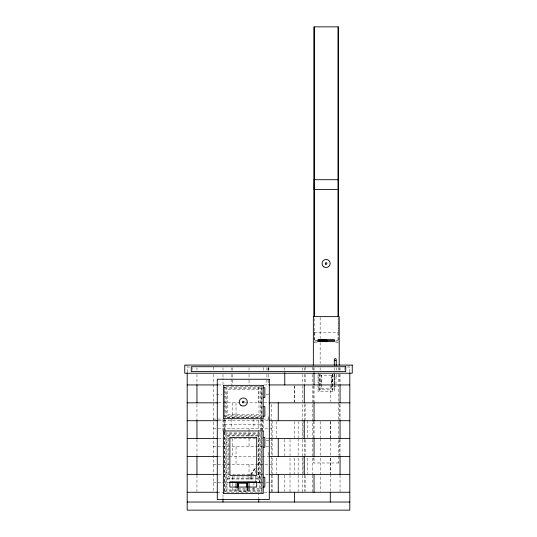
<?xml version="1.0" encoding="UTF-8"?>
<svg xmlns="http://www.w3.org/2000/svg" width="537" height="537" viewBox="0 0 537 537"><rect width="100%" height="100%" fill="white"/><g stroke="black" fill="none" stroke-linecap="round" stroke-linejoin="round"><path stroke-width="0.4" stroke-dasharray="2.69 2.01" d="M250.336 474.58L255.874 466.747M257.753 464.089L259.633 461.437L260.029 461.719L257.679 465.035M250.732 474.862L255.337 468.358L254.934 468.076M314.058 332.571L338.256 332.571L338.256 317.535M317.877 340.216L314.4 340.216L314.4 341.029L317.877 341.029M336.551 340.216L338.142 340.216M334.665 341.029L338.142 341.029M316.702 342.331L314.172 342.331L314.172 317.535M335.618 342.331L338.149 342.331L338.149 317.535M185.567 365.905L189.715 365.905M347.372 365.905L351.433 365.905M189.695 367.046L187.191 367.046L187.191 371.926M347.311 367.046L349.809 367.046L349.809 371.926M332.416 376.806L333.645 376.806M319.817 381.679L321.374 381.679M331.188 381.679L332.745 381.679M218.579 384.935L223.016 384.935L223.016 378.431M264.338 384.935L268.916 384.935M224.594 387.372L261.996 387.372M216.465 394.688L222.157 394.688M261.996 394.688L262.808 394.688M266.063 394.688L270.124 394.688M218.579 402.824L241.878 402.824M245.181 402.824L268.782 402.824M224.594 416.645L261.996 416.645M213.209 419.082L222.459 419.082M262.862 419.082L271.803 419.082M218.579 420.713L268.728 420.713M224.594 424.774L261.996 424.774M213.263 428.841L271.803 428.841M224.594 432.909L261.996 432.909M227.03 435.916L258.74 435.916M218.579 438.601L222.157 438.601M222.741 438.601L228.789 438.601M229.393 438.601L262.674 438.601M266.003 438.601L268.728 438.601M266.11 440.226L271.803 440.226M226.218 442.743L227.03 442.743M259.559 442.743L260.371 442.743M213.263 446.73L262.653 446.73M265.983 446.73L271.803 446.73M218.579 456.484L222.157 456.484M222.741 456.484L228.789 456.484M229.393 456.484L268.728 456.484M338.766 462.988L313.353 462.988L313.353 457.974M213.263 464.619L271.803 464.619M226.218 472.829L227.03 472.829M259.559 472.829L260.371 472.829M218.579 474.372L268.728 474.372M257.82 472.258L259.472 474.862L259.935 474.862L259.935 482.508M227.03 478.198L259.559 478.198M227.03 479.011L259.559 479.011M213.263 482.508L229.071 482.508M256.162 482.508L262.862 482.508M266.11 482.508L271.803 482.508M257.881 482.83L262.049 482.83M237.978 488.683L262.049 488.683M224.594 491.449L261.996 491.449M217.277 492.261L270.124 492.261M257.632 471.607L259.935 474.862M344.929 367.536L344.929 370.785M340.049 367.858L340.049 370.302M340.049 374.363L340.049 384.935M340.049 404.448L340.049 419.9M340.049 439.414L340.049 455.671M340.049 475.185L340.049 492.261M339.209 367.65L339.209 370.161M339.209 374.343L339.209 383.539M339.209 404.448L339.209 419.504M339.209 439.575L339.209 455.463M338.478 367.65L338.478 370.161M338.478 374.343L338.478 383.539M338.478 384.378L338.478 401.938M338.478 402.777L338.478 455.463M338.478 456.302L338.478 462.988M338.035 332.571L338.035 342.331M336.229 367.858L336.229 370.302M336.229 374.363L336.229 376.806L334.289 376.806L334.289 374.363M335.987 376.806L335.987 386.559L334.363 386.559L334.363 376.806M334.524 374.363L334.524 391.439L318.038 391.439L318.038 374.363M334.289 367.858L334.289 370.302M334.088 372.738L334.088 391.439M332.859 374.363L332.859 389.815L319.703 389.815L319.703 374.363M332.745 374.363L332.745 391.439M332.416 374.363L332.383 389.815M331.188 375.175L331.188 388.184M330.349 421.525L330.349 437.783M330.349 438.601L330.349 455.671M330.349 458.115L330.349 473.56M330.349 474.372L330.349 492.261M330.295 385.747L330.295 402.012M330.295 421.525L330.295 437.783M330.295 458.115L330.295 473.56M321.374 375.175L321.374 388.184M320.589 421.525L320.589 437.783M320.589 438.601L320.589 456.484M320.589 458.115L320.589 491.449M320.146 317.474L320.146 338.397M320.146 342.579L320.146 363.509M320.146 367.691L320.146 370.201M320.146 373.551L320.186 389.815M319.817 374.363L319.817 391.439M318.481 372.738L318.481 391.439M314.286 332.571L314.286 342.331M314.085 367.65L314.031 370.302M314.085 386.049L314.085 401.938M314.085 421.176L314.085 437.903M314.085 457.974L314.085 462.988M313.353 367.65L313.353 370.161M313.353 386.049L313.353 401.938M313.353 421.176L313.353 437.903M312.46 367.046L312.46 370.302M312.46 374.363L312.46 384.123M312.46 385.747L312.46 402.824M312.46 404.448L312.46 438.601M312.46 439.414L312.46 474.372M312.46 475.185L312.46 492.261M307.58 420.713L307.58 437.783M307.58 458.115L307.58 473.56M305.144 367.046L305.144 370.382M305.144 374.558L305.144 383.74M305.144 403.777L305.144 419.639M305.144 439.669L305.144 455.53M305.144 475.567L305.144 491.429M304.278 367.858L304.278 370.302M304.278 374.363L304.278 384.123M304.278 404.448L304.278 419.9M304.278 439.414L304.278 455.671M304.278 475.185L304.278 491.449M303.029 420.713L303.029 437.783M303.029 456.484L303.029 473.56M302.7 367.858L302.7 370.302M302.7 374.363L302.7 384.123M302.7 385.747L302.7 402.012M302.7 404.448L302.7 437.783M302.7 439.414L302.7 473.56M302.7 475.185L302.7 492.261M298.149 421.525L298.149 437.783M298.149 438.601L298.149 455.671M298.149 458.115L298.149 474.372M298.149 475.185L298.149 491.449M294.571 385.747L294.571 402.012M294.518 385.747L294.518 402.824M294.518 421.525L294.518 437.783M294.518 458.115L294.518 474.372M290.02 439.414L290.02 455.671M290.02 458.115L290.02 474.372M290.02 475.185L290.02 492.261M284.811 439.414L284.811 455.671M284.811 475.185L284.811 491.449M284.764 367.858L284.764 370.302M276.683 421.525L276.683 437.783M276.683 458.115L276.683 473.56M272.131 420.713L272.131 437.783M272.131 438.601L272.131 456.484M272.131 458.115L272.131 474.372M272.131 475.185L272.131 492.261M271.803 404.448L271.803 492.261M268.909 367.536L268.909 370.785M268.5 367.858L268.5 370.302M268.5 374.363L268.5 379.243M268.5 380.055L268.5 384.935M268.5 416.645L268.5 420.713M268.5 452.423L268.5 456.484M268.091 367.536L268.091 371.597M266.929 367.858L266.929 370.302M266.929 374.363L266.929 379.243M266.929 380.055L266.929 384.935M263.62 367.536L263.62 370.785M263.62 420.713L263.62 428.841M262.808 419.712L262.808 427.217M262.808 428.049L262.808 430.553M261.996 386.559L261.996 492.261L261.915 432.258M261.183 387.372L261.183 417.457L225.406 417.457L225.406 387.372M261.183 418.269L261.183 430.466M261.183 432.09L261.183 491.449M260.418 419.082L260.418 432.09M259.472 474.862L259.472 482.508M258.74 386.559L258.794 402.824M258.74 420.713L258.794 482.508M258.74 492.261L258.74 497.953M255.337 482.508L255.337 468.358L251.195 474.862L251.195 480.977M253.914 419.082L253.914 428.841M253.914 482.508L253.914 492.261M250.732 476.393L250.732 480.977M249.04 367.858L249.04 370.302M249.04 374.363L249.04 379.243M249.04 380.055L249.04 384.935M249.04 428.841L249.04 437.783M249.04 438.601L249.04 446.73M249.04 464.619L249.04 476.004M249.04 476.816L249.04 482.508M249.04 488.193L249.04 492.261M247.409 488.193L247.409 492.261M247.087 488.683L247.087 492.261M246.926 487.784L246.926 491.771L238.146 491.771L238.146 487.784M237.656 488.193L237.656 492.261M236.032 402.824L236.032 417.457M236.032 446.73L236.032 464.619M236.032 488.193L236.032 492.261M232.722 367.858L232.722 370.302M232.722 374.363L232.722 379.243M232.722 380.055L232.722 384.935M232.722 402.824L232.722 419.082M232.722 438.601L232.722 456.484M232.722 476.816L232.722 482.508M232.722 483.32L232.722 487.381M232.722 488.193L232.722 492.261M231.152 367.858L231.152 370.302M231.152 374.363L231.152 384.935M231.152 419.082L231.152 428.841M229.876 478.198L229.876 479.011M225.406 419.9L225.406 491.449M224.647 419.9L224.647 432.09M224.674 432.258L224.647 492.261L224.594 386.559M223.781 419.712L223.781 430.553M223.016 367.858L223.016 370.302M223.016 374.363L223.016 377.618M222.969 419.082L222.969 432.09M222.969 494.705L222.969 497.953M213.263 367.046L213.263 370.382M213.263 374.363L213.263 384.123M213.263 384.579L213.263 492.261M196.951 367.858L196.951 370.302M196.951 374.363L196.951 384.935M196.951 404.448L196.951 420.713M196.951 439.414L196.951 455.671M196.951 475.185L196.951 491.449M192.071 367.536L192.071 371.597M331.463 375.175L321.099 375.175L321.099 388.184L331.463 388.184L331.463 375.175M261.915 386.64L224.674 386.64L224.674 417.377L261.915 417.377L261.915 386.64M260.291 388.271L226.299 388.271L226.299 415.752L260.291 415.752L260.291 388.271M258.988 389.567L227.601 389.567L227.601 414.45L258.988 414.45L258.988 389.567M260.371 433.802L226.218 433.802L226.218 490.717L260.371 490.717L260.371 433.802M259.559 434.614L227.03 434.614L227.03 489.905L259.559 489.905L259.559 434.614M258.337 435.836L228.252 435.836L228.252 476.977L258.337 476.977L258.337 435.836"/><path stroke-width="0.81" d="M314.058 179.714L338.256 179.714M314.172 189.467L314.286 179.714M315.024 189.467L337.343 189.467M318.146 339.773L325.301 339.646M318.146 340.619L334.403 340.619M318.146 340.874L327.248 340.874M318.146 341.109L327.248 341.109M318.146 341.31L327.248 341.31M318.146 341.465L327.248 341.465M318.146 341.599L334.403 341.599L334.403 339.646L318.146 339.646L318.146 341.599L327.248 341.566L327.248 340.619M187.191 384.935L218.089 384.935M268.916 384.935L349.809 384.935M263.217 387.781L264.842 387.781L264.842 397.534L263.217 397.534M187.191 402.824L218.089 402.824M269.312 402.824L349.809 402.824M263.217 406.482L264.842 406.482L264.842 416.235L263.217 416.235M187.191 420.713L218.089 420.713M269.312 420.713L349.809 420.713M263.217 437.507L264.842 437.507L264.842 447.267L263.217 447.267M187.191 438.601L218.089 438.601M269.312 438.601L349.809 438.601M187.191 456.484L218.089 456.484M269.312 456.484L349.809 456.484M187.191 474.372L218.089 474.372M269.312 474.372L349.809 474.372M263.19 477.299L264.815 477.299L264.815 487.059L263.19 487.059M229.527 482.508L257.169 482.508M187.191 492.261L217.975 492.261M269.312 492.261L349.809 492.261M187.191 502.021L349.809 502.021M326.543 339.599L326.281 339.565A1.054 1.047 -90 0 0 326.006 339.599M349.809 372.738L349.809 510.15L187.191 510.15L187.191 372.738M340.049 384.935L340.049 402.824M340.049 420.713L340.049 438.601M340.049 456.484L340.049 474.372M339.209 365.14L339.209 316.635L313.353 316.635L313.353 365.14M338.256 316.702L338.256 26.85L314.058 26.85L314.058 316.702M338.149 26.85L338.149 316.702M336.229 365.422L336.229 360.542L334.289 360.542L334.289 365.422M330.295 492.261L330.295 502.021M314.172 26.85L314.172 316.702M314.031 372.738L314.031 384.935M314.031 402.824L314.031 420.713M314.031 438.601L314.031 456.484M314.031 474.372L314.031 492.261M304.278 384.935L304.278 402.824M304.278 420.713L304.278 438.601M304.278 456.484L304.278 474.372M294.518 492.261L294.518 502.021M284.764 372.738L284.764 384.935M278.26 402.824L278.26 420.713M278.26 438.601L278.26 456.484M278.26 474.372L278.26 492.261M258.74 498.766L258.74 502.021M249.04 482.508L249.04 487.381M247.409 482.508L247.409 487.381M247.087 487.012L247.087 482.83L237.978 482.83L237.978 487.012M246.926 486.985L246.926 482.991L238.146 482.991L238.146 486.985M237.656 482.508L237.656 487.381M236.032 482.508L236.032 487.381M222.969 498.766L222.969 502.021M196.951 384.935L196.951 402.824M196.951 420.713L196.951 438.601M196.951 456.484L196.951 474.372M327.013 341.371A1.054 1.047 -90 0 1 326.543 341.639L326.281 341.68A1.054 1.047 -90 0 1 325.536 341.371A0.973 0.973 0 0 0 326.966 341.31A0.973 0.967 -90 0 1 325.603 341.31M352.245 365.093L184.755 365.093L184.755 373.228L352.245 373.228L352.245 365.093M345.741 366.724L191.259 366.724L191.259 371.597L345.741 371.597L345.741 366.724M269.312 379.243L217.277 379.243L217.277 499.578L269.312 499.578L269.312 379.243M263.217 385.338L223.372 385.338L223.372 418.679L263.217 418.679L263.217 385.338M263.217 430.956L223.372 430.956L223.372 493.563L263.217 493.563L263.217 430.956M256.713 437.46L229.876 437.46L229.876 475.352L256.713 475.352L256.713 437.46M256.713 481.857L229.876 481.857L229.876 487.059L256.713 487.059L256.713 481.857M334.571 360.253L334.417 360.052A0.973 0.973 0 0 1 335.175 358.595A0.973 0.973 0 0 1 336.175 359.897A0.973 0.973 0 0 1 334.571 360.253M325.644 264.164A0.812 0.812 0 0 0 326.919 263.566A0.812 0.812 0 0 0 325.771 262.761A0.812 0.812 0 0 0 325.644 264.164M323.777 266.822A4.068 4.068 0 0 0 330.161 263.855A4.068 4.068 0 0 0 324.402 259.807A4.068 4.068 0 0 0 323.777 266.822M242.825 402.676A0.812 0.812 0 0 0 244.107 402.079A0.812 0.812 0 0 0 242.952 401.273A0.812 0.812 0 0 0 242.825 402.676M240.959 405.334A4.068 4.068 0 0 0 247.342 402.367A4.068 4.068 0 0 0 241.583 398.32A4.068 4.068 0 0 0 240.959 405.334"/></g></svg>
